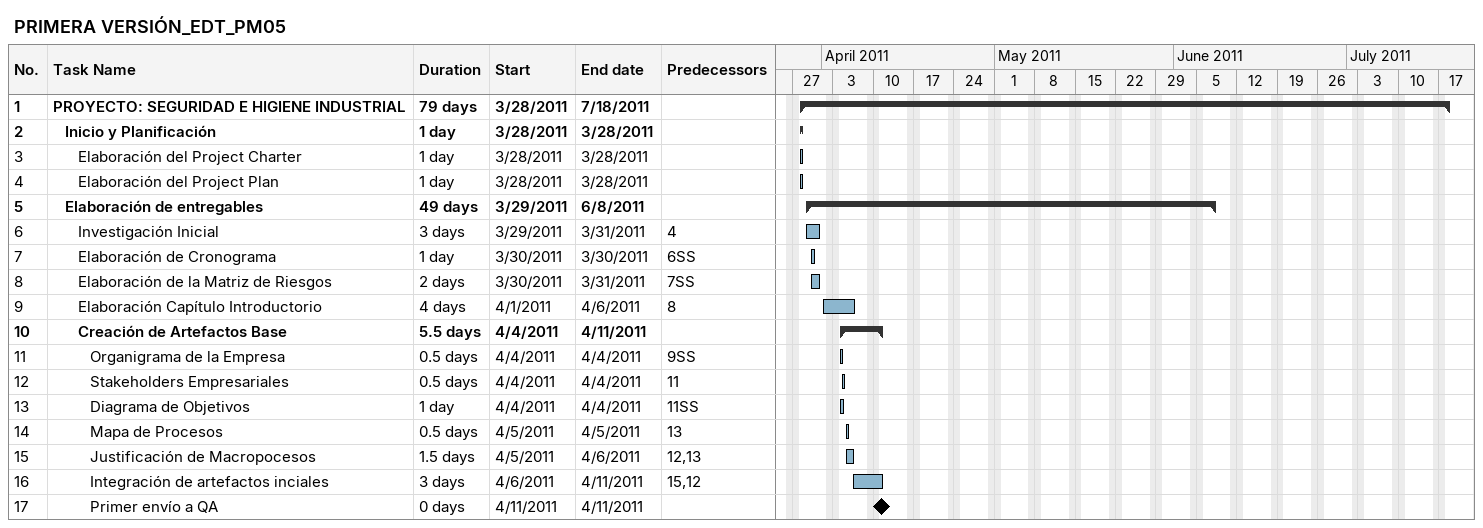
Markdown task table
PRIMERA VERSIÓN_EDT_PM05

| ID | Level | Task | Duration | Start | Finish | Predecessors |
|---|---|---|---|---|---|---|
| 1 | 1 | **PROYECTO: SEGURIDAD E HIGIENE INDUSTRIAL** | 79d | 2011-03-28 | 2011-07-18 |  |
| 2 | 2 | **Inicio y Planificación** | 1d | 2011-03-28 | 2011-03-28 |  |
| 3 | 3 | Elaboración del Project Charter | 1d | 2011-03-28 | 2011-03-28 |  |
| 4 | 3 | Elaboración del Project Plan | 1d | 2011-03-28 | 2011-03-28 |  |
| 5 | 2 | **Elaboración de entregables** | 49d | 2011-03-29 | 2011-06-08 |  |
| 6 | 3 | Investigación Inicial | 3d | 2011-03-29 | 2011-03-31 | 4 |
| 7 | 3 | Elaboración de Cronograma | 1d | 2011-03-30 | 2011-03-30 | 6SS |
| 8 | 3 | Elaboración de la Matriz de Riesgos | 2d | 2011-03-30 | 2011-03-31 | 7SS |
| 9 | 3 | Elaboración Capítulo Introductorio | 4d | 2011-04-01 | 2011-04-06 | 8 |
| 10 | 3 | **Creación de Artefactos Base** | 5.5d | 2011-04-04 | 2011-04-11 |  |
| 11 | 4 | Organigrama de la Empresa | 0.5d | 2011-04-04 | 2011-04-04 | 9SS |
| 12 | 4 | Stakeholders Empresariales | 0.5d | 2011-04-04 | 2011-04-04 | 11 |
| 13 | 4 | Diagrama de Objetivos | 1d | 2011-04-04 | 2011-04-04 | 11SS |
| 14 | 4 | Mapa de Procesos | 0.5d | 2011-04-05 | 2011-04-05 | 13 |
| 15 | 4 | Justificación de Macropocesos | 1.5d | 2011-04-05 | 2011-04-06 | 12, 13 |
| 16 | 4 | Integración de artefactos inciales | 3d | 2011-04-06 | 2011-04-11 | 15, 12 |
| 17 | 4 | Primer envío a QA | 0d | 2011-04-11 | 2011-04-11 |  |
